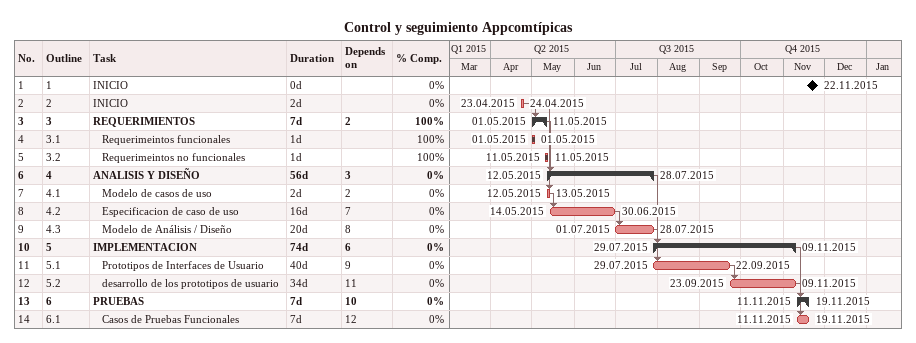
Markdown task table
Control y seguimiento Appcomtípicas

| ID | WBS | Task | Duration | Start | Finish | Predecessors | % complete |
|---|---|---|---|---|---|---|---|
| 1 | 1 | INICIO | 0d | 2015-11-22 | 2015-11-22 |  | 0 |
| 2 | 2 | INICIO | 2d | 2015-04-23 | 2015-04-24 |  | 0 |
| 3 | 3 | **REQUERIMIENTOS** | 7d | 2015-05-01 | 2015-05-11 | 2 | 100 |
| 4 | 3.1 | Requerimeintos funcionales | 1d | 2015-05-01 | 2015-05-01 |  | 100 |
| 5 | 3.2 | Requerimeintos no funcionales | 1d | 2015-05-11 | 2015-05-11 |  | 100 |
| 6 | 4 | **ANALISIS Y DISEÑO** | 56d | 2015-05-12 | 2015-07-28 | 3 | 0 |
| 7 | 4.1 | Modelo de casos de uso | 2d | 2015-05-12 | 2015-05-13 | 2 | 0 |
| 8 | 4.2 | Especificacion de caso de uso | 16d | 2015-05-14 | 2015-06-30 | 7 | 0 |
| 9 | 4.3 | Modelo de Análisis / Diseño | 20d | 2015-07-01 | 2015-07-28 | 8 | 0 |
| 10 | 5 | **IMPLEMENTACION** | 74d | 2015-07-29 | 2015-11-09 | 6 | 0 |
| 11 | 5.1 | Prototipos de Interfaces de Usuario | 40d | 2015-07-29 | 2015-09-22 | 9 | 0 |
| 12 | 5.2 | desarrollo de los prototipos de usuario | 34d | 2015-09-23 | 2015-11-09 | 11 | 0 |
| 13 | 6 | **PRUEBAS** | 7d | 2015-11-11 | 2015-11-19 | 10 | 0 |
| 14 | 6.1 | Casos de Pruebas Funcionales | 7d | 2015-11-11 | 2015-11-19 | 12 | 0 |
